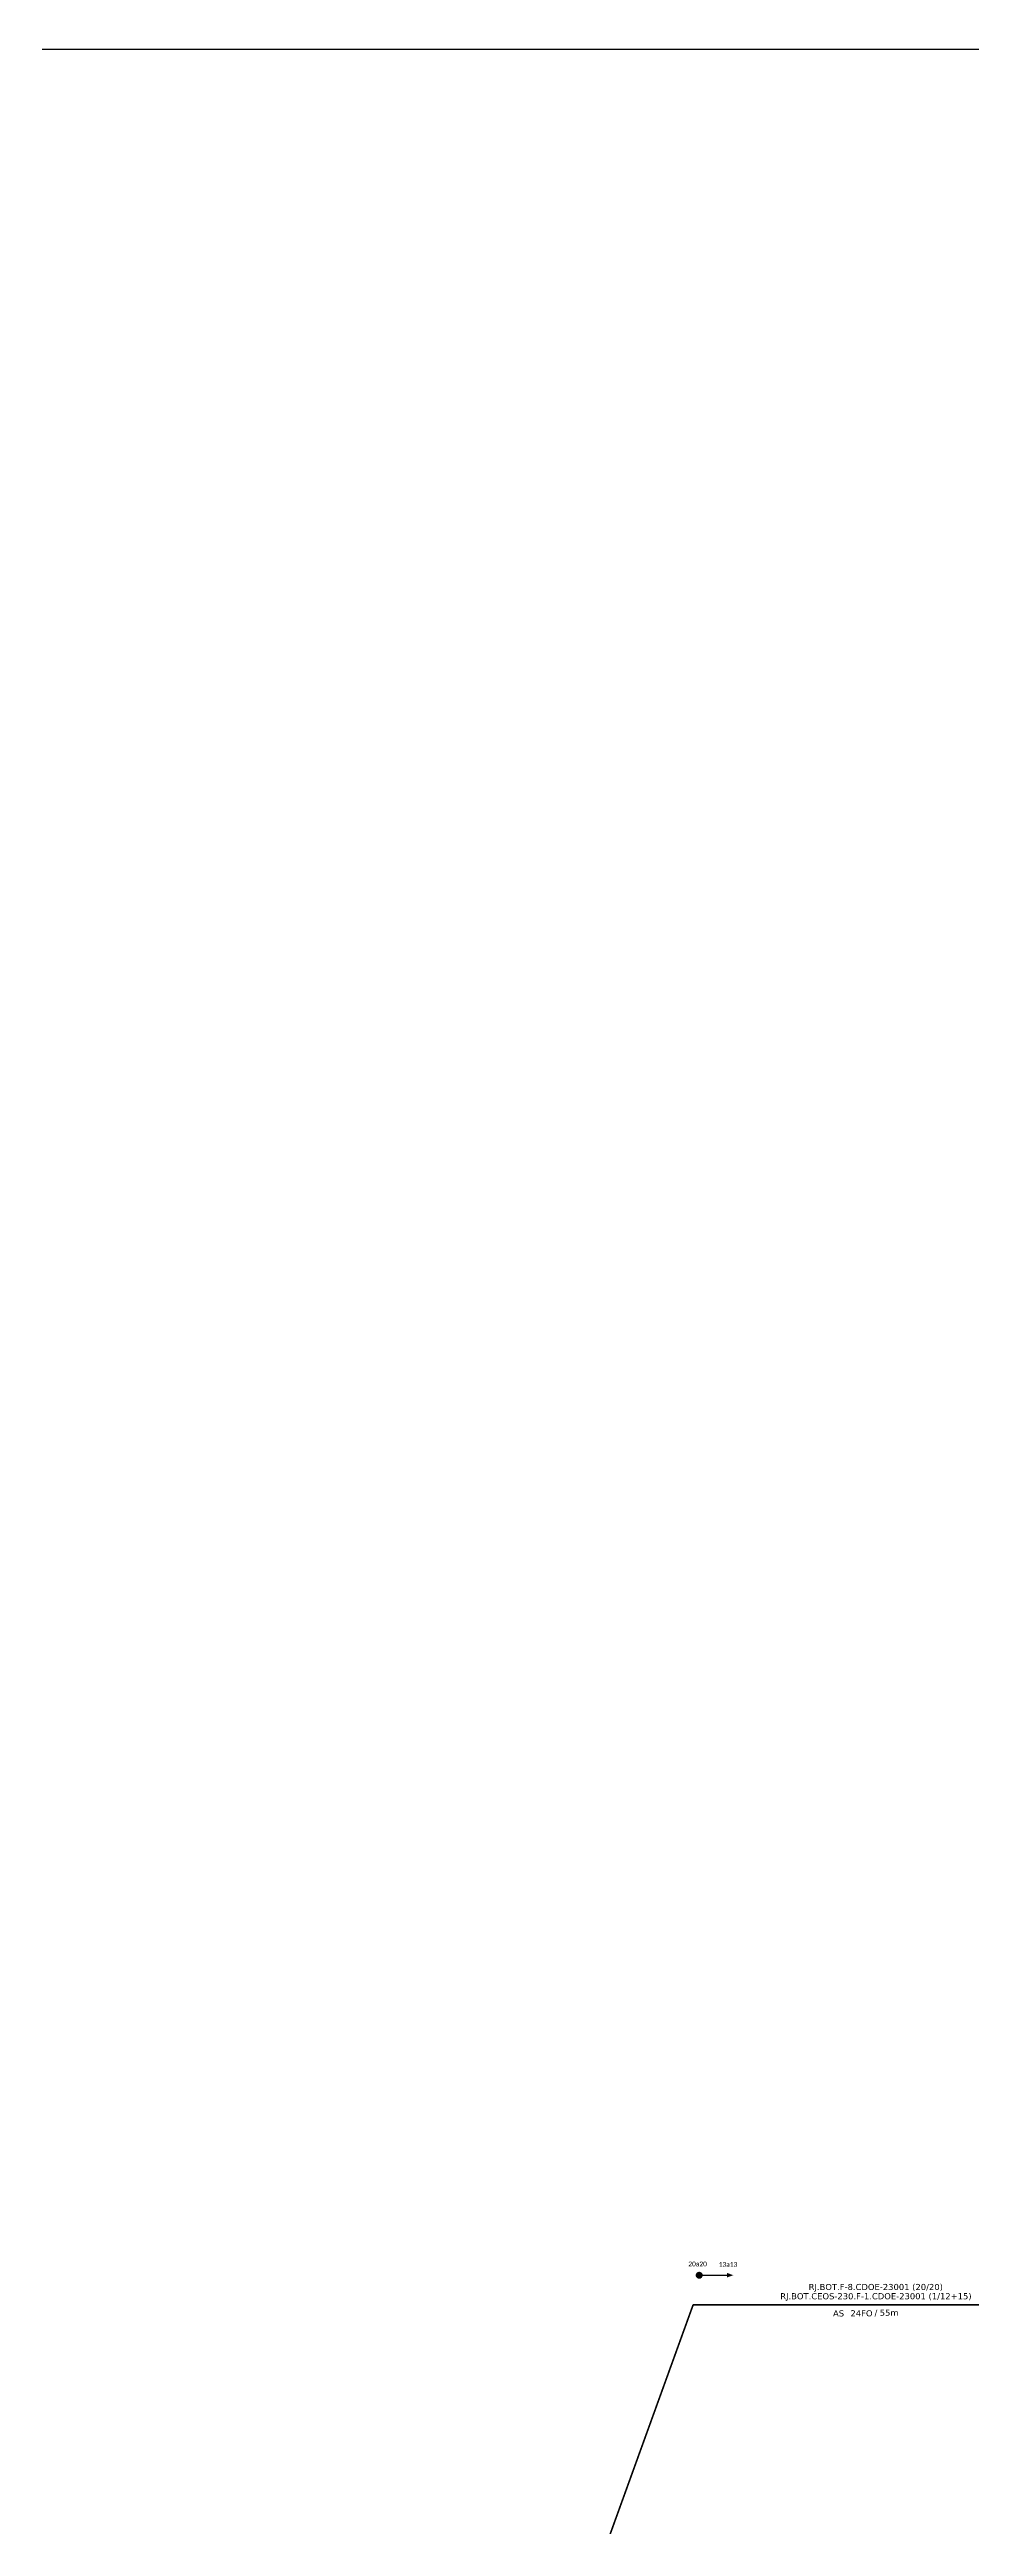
# Model space of a CAD drawing. Header units: metres. Extents: x -553 to 288, y 1114 to 1708.
# Drawn here: x -325.9 to -199.3, y 1367.8 to 1708.4 of the extents above; entities that cross this region are included whole.
import ezdxf
from ezdxf.enums import TextEntityAlignment as Align

# ---------------------------------------------------------------- set-up
doc = ezdxf.new("R2010")
doc.units = ezdxf.units.M
doc.layers.add('40.1-ETIQUETAS', color=1, linetype='Continuous', lineweight=20)
doc.layers.add('CAP a instalar', color=1, linetype='Continuous')
doc.layers.add('SETA', color=7, linetype='Continuous')
doc.styles.add('siredit', font='verdana.ttf')
doc.styles.get("Standard").update_dxf_attribs({"font": 'arial.ttf'})
doc.linetypes.add('FENCELINE1', pattern='A,0.25,-0.1,[133,ltypeshp.shx,S=0.1,R=0,X=-0.1,Y=0],-0.1,1', length=1.45)

# ---------------------------------------------------------------- blocks, each defined once
blk = doc.blocks.new('ETIQUETA_RS5F')
at = {"layer": '40.1-ETIQUETAS', "color": 0, "style": 'siredit'}
blk.add_text('/', height=1.5, dxfattribs=at).set_placement((1.55, -1.95), align=Align.MIDDLE_RIGHT)
for tag, p in [('ETIQUETA_R_SECUNDARIA', (1.18, 2.1)), ('ETIQUETA_R_PRIMARIA', (1.18, 4.1)), ('F_ATIVAS/F_MORTAS', (1.11, -4.24))]:
    blk.add_attdef(tag, text='', height=1.5, dxfattribs=at).set_placement(p, align=Align.MIDDLE_CENTER)
for tag, p in [('TIPO_CABO', (-6.62, -2.12)), ('CAP_CABO', (0.37, -2.09))]:
    blk.add_attdef(tag, text='', height=1.5, dxfattribs=at).set_placement(p, align=Align.MIDDLE_RIGHT)
blk.add_attdef('METROS', text='', height=1.5, dxfattribs=at).set_placement((2.11, -1.95), align=Align.MIDDLE_LEFT)
for tag, p in [('FUSÃO_1', (0.82, -8.39)), ('FUSÃO_2', (0.82, -10.6)), ('FUSÃO_3', (0.82, -12.93)), ('FUSÃO_4', (0.82, -15.14)), ('FUSÃO_5', (0.82, -17.16))]:
    blk.add_attdef(tag, text='', height=1.5, dxfattribs=at).set_placement(p, align=Align.CENTER)

msp = doc.modelspace()

# ---------------------------------------------------------------- linework, layer by layer
at = {"color": 7}
msp.add_lwpolyline([(-552.97, 1114.37), (288.03, 1114.37), (288.03, 1708.37), (-552.97, 1708.37)], close=True, dxfattribs=at)
at = {"const_width": 0.48}
msp.add_lwpolyline([(-236.95, 1402.36, 1), (-236.47, 1402.36, 1)], format="xyb", close=True, dxfattribs=at)
at = {"layer": 'CAP a instalar', "color": 5, "linetype": 'FENCELINE1', "ltscale": 7, "const_width": 0.224}
for points in [[(-286.79, 1262.07), (-237.54, 1398.31)], [(-237.54, 1398.31), (-192.27, 1398.3)]]:
    msp.add_lwpolyline(points, dxfattribs=at)
at = {"layer": 'SETA'}
msp.add_lwpolyline([(-236.71, 1402.36), (-232.58, 1402.36)], dxfattribs=at)
msp.add_solid([(-232.91, 1402.69), (-232.03, 1402.37), (-232.91, 1402.05)], dxfattribs=at)

# ---------------------------------------------------------------- block references
at = {"layer": '40.1-ETIQUETAS', "color": 7}
ref = msp.add_blockref('ETIQUETA_RS5F', (-213.11, 1398.3), dxfattribs=dict(at, xscale=0.5598719927998898, yscale=0.5598719927998898, zscale=0.5598719927998898))
ref.add_attrib('ETIQUETA_R_PRIMARIA', 'RJ.BOT.F-8.CDOE-23001 (20/20)', dxfattribs={"color": 0, "height": 0.8398, "style": 'siredit'}).set_placement((-212.46, 1400.75), align=Align.MIDDLE_CENTER)
ref.add_attrib('ETIQUETA_R_SECUNDARIA', 'RJ.BOT.CEOS-230.F-1.CDOE-23001 (1/12+15)', dxfattribs={"color": 1, "height": 0.8398, "style": 'siredit'}).set_placement((-212.44, 1399.48), align=Align.MIDDLE_CENTER)
ref.add_attrib('TIPO_CABO', 'AS', dxfattribs={"color": 0, "height": 0.84, "style": 'siredit'}).set_placement((-216.81, 1397.12), align=Align.MIDDLE_RIGHT)
ref.add_attrib('CAP_CABO', '24FO', dxfattribs={"color": 0, "height": 0.84, "style": 'siredit'}).set_placement((-212.9, 1397.13), align=Align.MIDDLE_RIGHT)
ref.add_attrib('METROS', '55m', dxfattribs={"color": 0, "height": 0.84, "style": 'siredit'}).set_placement((-211.92, 1397.21), align=Align.MIDDLE_LEFT)

# ---------------------------------------------------------------- texts
at = {"char_height": 0.6528, "width": 12.1722, "attachment_point": 5}
for s, insert in [('\\C7;\\fCalibri|b0|i0|c0|p34;20a20', (-236.93, 1403.91)), ('\\C7;\\fCalibri|b0|i0|c0|p34;13a13', (-232.75, 1403.85))]:
    msp.add_mtext(s, dxfattribs=dict(at, insert=insert))

doc.saveas('drawing.dxf')
